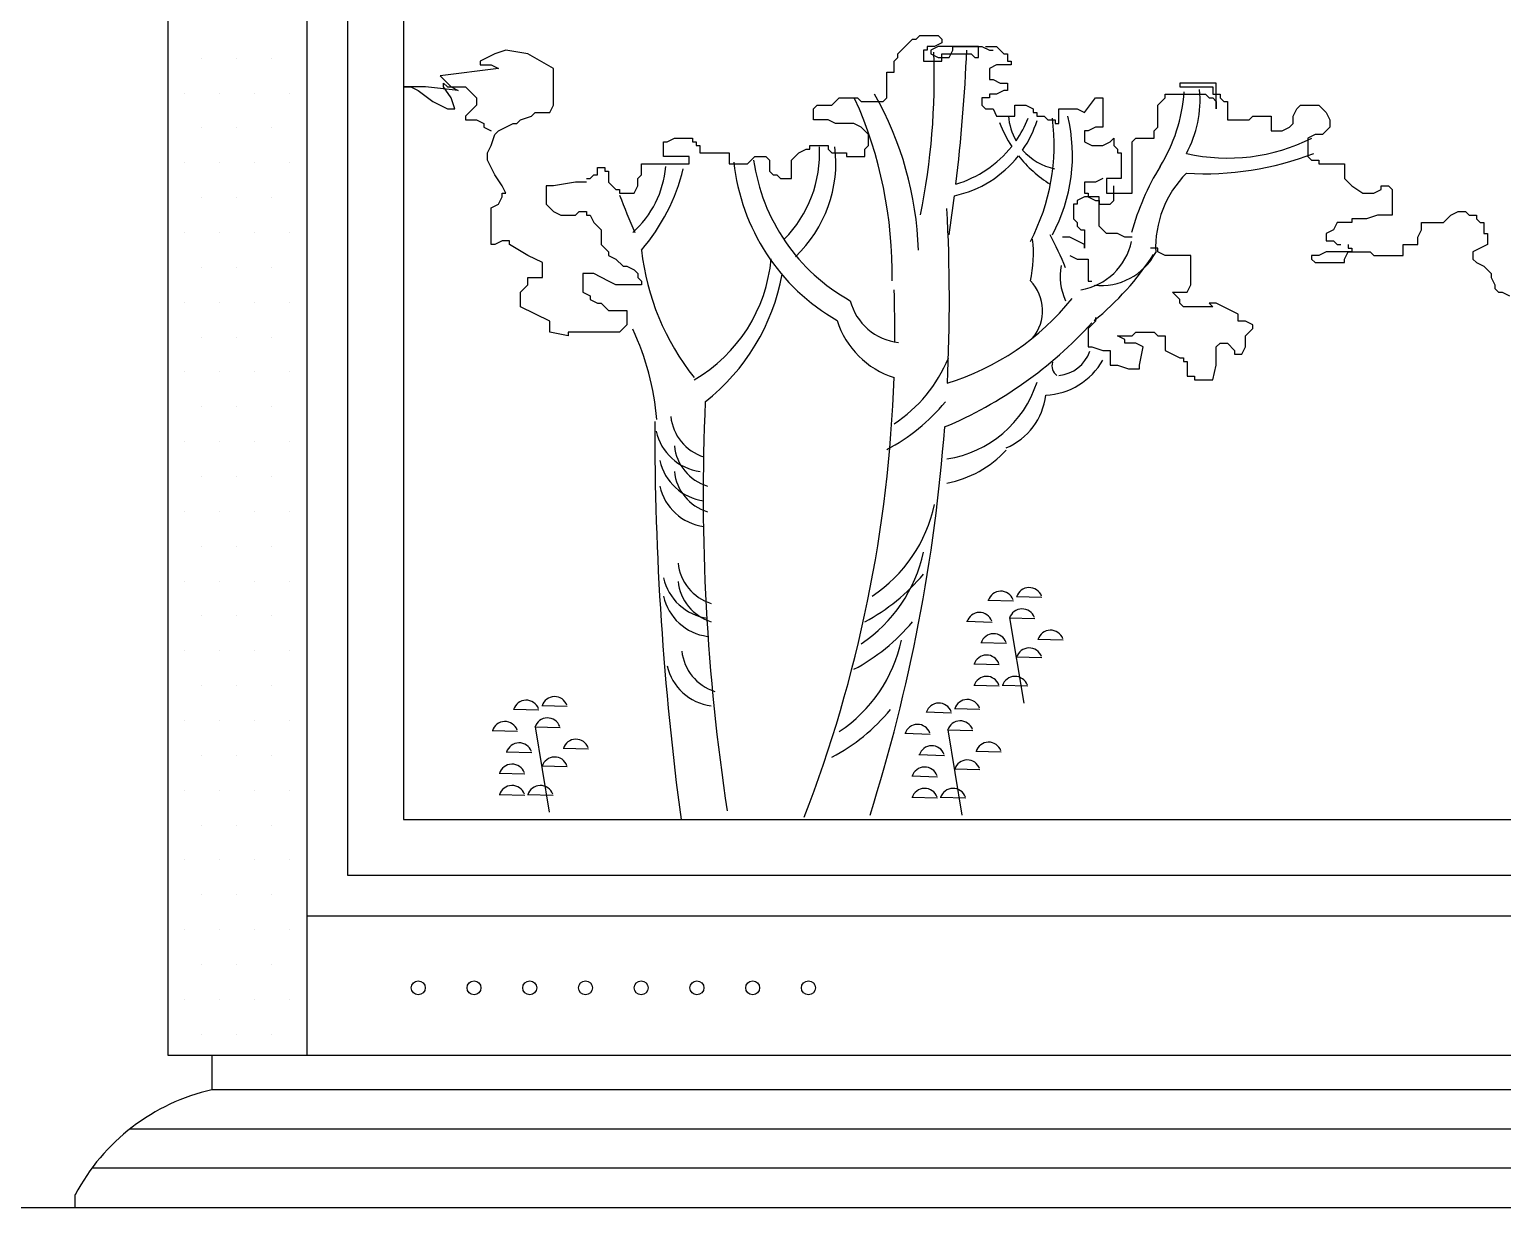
# Model space of a CAD drawing. Header units: inches. Extents: x 11.8 to 54.3, y 10.8 to 35.6.
# Drawn here: x 52.4672 to 52.89, y 26.4983 to 26.8363 of the extents above; entities that cross this region are included whole.
import ezdxf

# ---------------------------------------------------------------- set-up
doc = ezdxf.new("R2010")
doc.units = ezdxf.units.IN
doc.header["$MEASUREMENT"] = 0
doc.layers.add('02', color=2, linetype='Continuous')
doc.layers.add('1', color=1, linetype='Continuous')

msp = doc.modelspace()

# ---------------------------------------------------------------- linework, layer by layer
at = {"layer": '02'}
for p, q in [((52.50685, 27.13834), (52.50685, 26.54202)), ((52.54685, 26.54202), (52.54685, 27.13834)), ((52.5585, 27.12669), (52.5585, 26.59366)), ((52.5745, 27.11069), (52.5745, 26.60966)), ((52.71643, 26.82934), (52.71853, 26.83144)), ((52.71853, 26.83144), (52.72063, 26.83357)), ((52.72063, 26.83357), (52.72168, 26.83357)), ((52.72168, 26.83357), (52.72273, 26.83462)), ((52.72273, 26.83462), (52.72799, 26.83462)), ((52.72484, 26.83144), (52.72484, 26.83039)), ((52.72694, 26.83144), (52.72484, 26.83144)), ((52.72799, 26.83144), (52.72589, 26.83039)), ((52.72904, 26.83252), (52.72694, 26.83144)), ((52.72799, 26.83462), (52.72904, 26.83357)), ((52.73955, 26.83144), (52.72799, 26.83144)), ((52.72904, 26.83357), (52.72904, 26.83252)), ((52.73219, 26.83144), (52.7406, 26.83144)), ((52.73219, 26.83039), (52.73219, 26.83144)), ((52.73955, 26.82829), (52.73955, 26.83144)), ((52.7406, 26.83144), (52.74271, 26.83039)), ((52.74165, 26.83144), (52.74481, 26.83144)), ((52.74481, 26.83144), (52.74691, 26.82934)), ((52.51668, 26.82808), (52.51668, 26.82808)), ((52.52668, 26.82808), (52.52668, 26.82808)), ((52.53668, 26.82808), (52.53668, 26.82808)), ((52.54668, 26.82808), (52.54668, 26.82808)), ((52.60078, 26.82934), (52.59658, 26.82724)), ((52.59658, 26.82724), (52.59658, 26.82619)), ((52.60393, 26.83039), (52.60078, 26.82934)), ((52.61024, 26.82934), (52.60393, 26.83039)), ((52.6176, 26.82514), (52.61024, 26.82934)), ((52.71538, 26.82724), (52.71643, 26.82829)), ((52.71538, 26.82409), (52.71538, 26.82724)), ((52.71643, 26.82829), (52.71643, 26.82934)), ((52.72379, 26.83039), (52.72379, 26.82724)), ((52.72484, 26.83039), (52.72379, 26.83039)), ((52.72379, 26.82724), (52.72904, 26.82724)), ((52.72589, 26.83039), (52.72589, 26.82934)), ((52.72589, 26.82934), (52.72799, 26.82829)), ((52.72799, 26.82829), (52.73114, 26.82829)), ((52.72904, 26.82934), (52.73745, 26.82934)), ((52.72904, 26.82724), (52.72904, 26.82934)), ((52.73114, 26.82829), (52.73219, 26.83039)), ((52.73745, 26.82934), (52.7385, 26.82829)), ((52.7385, 26.82829), (52.73955, 26.82829)), ((52.74271, 26.83039), (52.74376, 26.83039)), ((52.74691, 26.82934), (52.74796, 26.82934)), ((52.74796, 26.82934), (52.74796, 26.82724)), ((52.74796, 26.82724), (52.74901, 26.82724)), ((52.74901, 26.82724), (52.74901, 26.82619)), ((52.60183, 26.82514), (52.58501, 26.82304)), ((52.58501, 26.82304), (52.58817, 26.81989)), ((52.59658, 26.82619), (52.59973, 26.82619)), ((52.59973, 26.82619), (52.60183, 26.82514)), ((52.6176, 26.81463), (52.6176, 26.82514)), ((52.71327, 26.82409), (52.71538, 26.82409)), ((52.71327, 26.81673), (52.71327, 26.82409)), ((52.74481, 26.82619), (52.74271, 26.82514)), ((52.74271, 26.82514), (52.74271, 26.82199)), ((52.74901, 26.82619), (52.74481, 26.82619)), ((52.5745, 26.81989), (52.5766, 26.81989)), ((52.58081, 26.81989), (52.5745, 26.81989)), ((52.5766, 26.81989), (52.57871, 26.81884)), ((52.57871, 26.81884), (52.58291, 26.81568)), ((52.59027, 26.81884), (52.58081, 26.81989)), ((52.58606, 26.82094), (52.58712, 26.81989)), ((52.58606, 26.81989), (52.58606, 26.82094)), ((52.58817, 26.81673), (52.58606, 26.81989)), ((52.58712, 26.81989), (52.59237, 26.81989)), ((52.58817, 26.81989), (52.59027, 26.81884)), ((52.59237, 26.81989), (52.59552, 26.81673)), ((52.74271, 26.82199), (52.74376, 26.82199)), ((52.74376, 26.82199), (52.74586, 26.82094)), ((52.74691, 26.81884), (52.74481, 26.81779)), ((52.74586, 26.82094), (52.74796, 26.82094)), ((52.74796, 26.81884), (52.74691, 26.81884)), ((52.74796, 26.82094), (52.74796, 26.81884)), ((52.79736, 26.82094), (52.79736, 26.81989)), ((52.80787, 26.82094), (52.79736, 26.82094)), ((52.79736, 26.81989), (52.80682, 26.81989)), ((52.80682, 26.81989), (52.80682, 26.81779)), ((52.80787, 26.81358), (52.80787, 26.82094)), ((52.51168, 26.81808), (52.51168, 26.81808)), ((52.52168, 26.81808), (52.52168, 26.81808)), ((52.53168, 26.81808), (52.53168, 26.81808)), ((52.54168, 26.81808), (52.54168, 26.81808)), ((52.58291, 26.81568), (52.58712, 26.81358)), ((52.58922, 26.81358), (52.58817, 26.81673)), ((52.59552, 26.81463), (52.59237, 26.81148)), ((52.59552, 26.81673), (52.59552, 26.81463)), ((52.61655, 26.81253), (52.6176, 26.81463)), ((52.69225, 26.81358), (52.6933, 26.81463)), ((52.6933, 26.81463), (52.69751, 26.81463)), ((52.69751, 26.81463), (52.69961, 26.81673)), ((52.69961, 26.81673), (52.70487, 26.81673)), ((52.70487, 26.81673), (52.70592, 26.81568)), ((52.70592, 26.81568), (52.71222, 26.81568)), ((52.71222, 26.81568), (52.71327, 26.81673)), ((52.7406, 26.81673), (52.7406, 26.81463)), ((52.74271, 26.81673), (52.7406, 26.81673)), ((52.7406, 26.81463), (52.74165, 26.81358)), ((52.74271, 26.81779), (52.74271, 26.81673)), ((52.74481, 26.81779), (52.74271, 26.81779)), ((52.75006, 26.81463), (52.75322, 26.81463)), ((52.75006, 26.81148), (52.75006, 26.81463)), ((52.75322, 26.81463), (52.75532, 26.81358)), ((52.77003, 26.81253), (52.77319, 26.81673)), ((52.77319, 26.81673), (52.77529, 26.81673)), ((52.77529, 26.81673), (52.77529, 26.80833)), ((52.79106, 26.81463), (52.79316, 26.81673)), ((52.79106, 26.80833), (52.79106, 26.81463)), ((52.79316, 26.81779), (52.80472, 26.81779)), ((52.79316, 26.81673), (52.79316, 26.81779)), ((52.80472, 26.81779), (52.80577, 26.81673)), ((52.80577, 26.81673), (52.80682, 26.81673)), ((52.80682, 26.81779), (52.80893, 26.81779)), ((52.80682, 26.81673), (52.80787, 26.81568)), ((52.80787, 26.81568), (52.80787, 26.81358)), ((52.80893, 26.81779), (52.80893, 26.81673)), ((52.80893, 26.81673), (52.80998, 26.81568)), ((52.80998, 26.81568), (52.81103, 26.81568)), ((52.81103, 26.81568), (52.81103, 26.81043)), ((52.831, 26.81358), (52.83205, 26.81463)), ((52.83205, 26.81463), (52.83731, 26.81463)), ((52.83731, 26.81463), (52.83941, 26.81253)), ((52.58712, 26.81358), (52.58922, 26.81358)), ((52.59237, 26.81148), (52.59237, 26.81043)), ((52.59237, 26.81043), (52.59552, 26.81043)), ((52.59552, 26.81043), (52.59763, 26.80938)), ((52.60709, 26.80938), (52.60814, 26.81043)), ((52.60814, 26.81043), (52.61129, 26.81148)), ((52.61129, 26.81148), (52.61234, 26.81253)), ((52.61234, 26.81253), (52.61655, 26.81253)), ((52.69225, 26.81043), (52.69225, 26.81358)), ((52.69646, 26.81043), (52.69225, 26.81043)), ((52.69856, 26.80938), (52.69646, 26.81043)), ((52.74165, 26.81358), (52.74376, 26.81358)), ((52.74376, 26.81358), (52.74481, 26.81148)), ((52.74481, 26.81148), (52.75006, 26.81148)), ((52.75532, 26.81358), (52.75532, 26.81253)), ((52.75532, 26.81253), (52.75637, 26.81253)), ((52.75637, 26.81253), (52.75637, 26.81148)), ((52.75637, 26.81148), (52.75847, 26.81148)), ((52.75847, 26.81148), (52.75952, 26.81043)), ((52.75952, 26.81043), (52.76163, 26.81043)), ((52.76163, 26.81043), (52.76163, 26.80938)), ((52.76268, 26.81358), (52.76793, 26.81358)), ((52.76268, 26.80938), (52.76268, 26.81358)), ((52.76793, 26.81358), (52.77003, 26.81253)), ((52.81103, 26.81043), (52.81733, 26.81043)), ((52.81733, 26.81043), (52.81839, 26.81148)), ((52.81839, 26.81148), (52.82364, 26.81148)), ((52.82364, 26.81148), (52.82364, 26.80728)), ((52.82995, 26.81148), (52.831, 26.81358)), ((52.82995, 26.80938), (52.82995, 26.81148)), ((52.83941, 26.81253), (52.84046, 26.81043)), ((52.84046, 26.81043), (52.84046, 26.80833)), ((52.51668, 26.80808), (52.51668, 26.80808)), ((52.52668, 26.80808), (52.52668, 26.80808)), ((52.53668, 26.80808), (52.53668, 26.80808)), ((52.54668, 26.80808), (52.54668, 26.80808)), ((52.59763, 26.80938), (52.59763, 26.80833)), ((52.59763, 26.80833), (52.59973, 26.80728)), ((52.59973, 26.80308), (52.60078, 26.80623)), ((52.60078, 26.80623), (52.60183, 26.80728)), ((52.60183, 26.80728), (52.60604, 26.80938)), ((52.60604, 26.80938), (52.60709, 26.80938)), ((52.70381, 26.80938), (52.69856, 26.80938)), ((52.70592, 26.80833), (52.70381, 26.80938)), ((52.70802, 26.80623), (52.70592, 26.80833)), ((52.70802, 26.80308), (52.70802, 26.80623)), ((52.76163, 26.80938), (52.76268, 26.80938)), ((52.77003, 26.80728), (52.77003, 26.80413)), ((52.77109, 26.80728), (52.77003, 26.80728)), ((52.77319, 26.80833), (52.77109, 26.80728)), ((52.77529, 26.80833), (52.77319, 26.80833)), ((52.79001, 26.80728), (52.79106, 26.80833)), ((52.79001, 26.80518), (52.79001, 26.80728)), ((52.82364, 26.80728), (52.82679, 26.80728)), ((52.82679, 26.80728), (52.8289, 26.80833)), ((52.8289, 26.80833), (52.82995, 26.80938)), ((52.83625, 26.80623), (52.83415, 26.80518)), ((52.83836, 26.80623), (52.83625, 26.80623)), ((52.84046, 26.80833), (52.83836, 26.80623)), ((52.59868, 26.80098), (52.59973, 26.80308)), ((52.64913, 26.80413), (52.65018, 26.80413)), ((52.64913, 26.79993), (52.64913, 26.80413)), ((52.65018, 26.80413), (52.65228, 26.80518)), ((52.65228, 26.80518), (52.65754, 26.80518)), ((52.65754, 26.80518), (52.65754, 26.80413)), ((52.65754, 26.80413), (52.65859, 26.80413)), ((52.65859, 26.80413), (52.65859, 26.80308)), ((52.65859, 26.80308), (52.65964, 26.80308)), ((52.65964, 26.80308), (52.65964, 26.80098)), ((52.68805, 26.80098), (52.69015, 26.80203)), ((52.69015, 26.80203), (52.6912, 26.80203)), ((52.6912, 26.80308), (52.69646, 26.80308)), ((52.6912, 26.80203), (52.6912, 26.80308)), ((52.69646, 26.80308), (52.69646, 26.80203)), ((52.69646, 26.80203), (52.69751, 26.80098)), ((52.70697, 26.80203), (52.70802, 26.80308)), ((52.70697, 26.79993), (52.70697, 26.80203)), ((52.77003, 26.80413), (52.77214, 26.80308)), ((52.77214, 26.80308), (52.77529, 26.80308)), ((52.77529, 26.80308), (52.77739, 26.80413)), ((52.77739, 26.80413), (52.77844, 26.80518)), ((52.77844, 26.80518), (52.77844, 26.80308)), ((52.77844, 26.80308), (52.77949, 26.80203)), ((52.77949, 26.80203), (52.77949, 26.80098)), ((52.7837, 26.80413), (52.78475, 26.80518)), ((52.7837, 26.7894), (52.7837, 26.80413)), ((52.78475, 26.80518), (52.79001, 26.80518)), ((52.83415, 26.80518), (52.83415, 26.79993)), ((52.51168, 26.79808), (52.51168, 26.79808)), ((52.52168, 26.79808), (52.52168, 26.79808)), ((52.53168, 26.79808), (52.53168, 26.79808)), ((52.54168, 26.79808), (52.54168, 26.79808)), ((52.59868, 26.79885), (52.59868, 26.80098)), ((52.60078, 26.79465), (52.59868, 26.79885)), ((52.64282, 26.7978), (52.65649, 26.7978)), ((52.64282, 26.79465), (52.64282, 26.7978)), ((52.65649, 26.79993), (52.64913, 26.79993)), ((52.65649, 26.7978), (52.65649, 26.79993)), ((52.65964, 26.80098), (52.66805, 26.80098)), ((52.66805, 26.80098), (52.66805, 26.7978)), ((52.66805, 26.7978), (52.67331, 26.7978)), ((52.67331, 26.7978), (52.67436, 26.79885)), ((52.67436, 26.79885), (52.67541, 26.79993)), ((52.67541, 26.79993), (52.67859, 26.79993)), ((52.67859, 26.79993), (52.67964, 26.79885)), ((52.67964, 26.79885), (52.67964, 26.7957)), ((52.68595, 26.79885), (52.687, 26.79993)), ((52.68595, 26.7936), (52.68595, 26.79885)), ((52.687, 26.79993), (52.68805, 26.80098)), ((52.69751, 26.80098), (52.70171, 26.80098)), ((52.70171, 26.80098), (52.70171, 26.79993)), ((52.70171, 26.79993), (52.70697, 26.79993)), ((52.77949, 26.80098), (52.78055, 26.80098)), ((52.78055, 26.80098), (52.78055, 26.7936)), ((52.83415, 26.79993), (52.8352, 26.79885)), ((52.8352, 26.79885), (52.83731, 26.79885)), ((52.83731, 26.79885), (52.83731, 26.7978)), ((52.83731, 26.7978), (52.84466, 26.7978)), ((52.84466, 26.7978), (52.84466, 26.7936)), ((52.60288, 26.7915), (52.60078, 26.79465)), ((52.62706, 26.7936), (52.62811, 26.7936)), ((52.62811, 26.7936), (52.62916, 26.79465)), ((52.62916, 26.79465), (52.63021, 26.79465)), ((52.63021, 26.79675), (52.63231, 26.79675)), ((52.63021, 26.79465), (52.63021, 26.79675)), ((52.63231, 26.79675), (52.63231, 26.7957)), ((52.63231, 26.7957), (52.63336, 26.7957)), ((52.63336, 26.7957), (52.63336, 26.79255)), ((52.64177, 26.7936), (52.64282, 26.79465)), ((52.64177, 26.7915), (52.64177, 26.7936)), ((52.67964, 26.7957), (52.68069, 26.79465)), ((52.68069, 26.79465), (52.68174, 26.79465)), ((52.68174, 26.79465), (52.68279, 26.7936)), ((52.68279, 26.7936), (52.68595, 26.7936)), ((52.77529, 26.7936), (52.77319, 26.79255)), ((52.77634, 26.7936), (52.77634, 26.7894)), ((52.78055, 26.7936), (52.77634, 26.7936)), ((52.84466, 26.7936), (52.84677, 26.7915)), ((52.60393, 26.7894), (52.60288, 26.7915)), ((52.60288, 26.7894), (52.60393, 26.7894)), ((52.60288, 26.78835), (52.60288, 26.7894)), ((52.6155, 26.7915), (52.6155, 26.78625)), ((52.6176, 26.7915), (52.6155, 26.7915)), ((52.6239, 26.79255), (52.6176, 26.7915)), ((52.62706, 26.79255), (52.6239, 26.79255)), ((52.63336, 26.79255), (52.63547, 26.79045)), ((52.63547, 26.79045), (52.63652, 26.79045)), ((52.63652, 26.79045), (52.63652, 26.7894)), ((52.63652, 26.7894), (52.64072, 26.7894)), ((52.64072, 26.7894), (52.64177, 26.7915)), ((52.77003, 26.79255), (52.77003, 26.7894)), ((52.77319, 26.79255), (52.77003, 26.79255)), ((52.77003, 26.7894), (52.77109, 26.7894)), ((52.77109, 26.7894), (52.77109, 26.78835)), ((52.77634, 26.7894), (52.7837, 26.7894)), ((52.77844, 26.7873), (52.77844, 26.7915)), ((52.84677, 26.7915), (52.84992, 26.7894)), ((52.84992, 26.7894), (52.85307, 26.7894)), ((52.85307, 26.7894), (52.85517, 26.79045)), ((52.85517, 26.7915), (52.85728, 26.7915)), ((52.85517, 26.79045), (52.85517, 26.7915)), ((52.85728, 26.7915), (52.85833, 26.79045)), ((52.85833, 26.79045), (52.85833, 26.7831)), ((52.51668, 26.78808), (52.51668, 26.78808)), ((52.52668, 26.78808), (52.52668, 26.78808)), ((52.53668, 26.78808), (52.53668, 26.78808)), ((52.54668, 26.78808), (52.54668, 26.78808)), ((52.59973, 26.7852), (52.60183, 26.78625)), ((52.59973, 26.77469), (52.59973, 26.7852)), ((52.60183, 26.78625), (52.60288, 26.78835)), ((52.6155, 26.78625), (52.6176, 26.78415)), ((52.76688, 26.78625), (52.76688, 26.78205)), ((52.76793, 26.78625), (52.76688, 26.78625)), ((52.77003, 26.78835), (52.76793, 26.7873)), ((52.76793, 26.7873), (52.76793, 26.78625)), ((52.77424, 26.78835), (52.77003, 26.78835)), ((52.77109, 26.78835), (52.77319, 26.7873)), ((52.77319, 26.7873), (52.77424, 26.7873)), ((52.77424, 26.77994), (52.77424, 26.78835)), ((52.77424, 26.7873), (52.77424, 26.78625)), ((52.77424, 26.78625), (52.77739, 26.78625)), ((52.77739, 26.78625), (52.77844, 26.7873)), ((52.6176, 26.78415), (52.6197, 26.7831)), ((52.6197, 26.7831), (52.6239, 26.7831)), ((52.6239, 26.7831), (52.62496, 26.78415)), ((52.62496, 26.78415), (52.62706, 26.78415)), ((52.62706, 26.78415), (52.62706, 26.7831)), ((52.62706, 26.7831), (52.62811, 26.7831)), ((52.62811, 26.7831), (52.62916, 26.78099)), ((52.62916, 26.78099), (52.63126, 26.77889)), ((52.76688, 26.78205), (52.76793, 26.78099)), ((52.76793, 26.78099), (52.76793, 26.77994)), ((52.84256, 26.78099), (52.84151, 26.77889)), ((52.84677, 26.78099), (52.84256, 26.78099)), ((52.84677, 26.78205), (52.84677, 26.78099)), ((52.85097, 26.78205), (52.84677, 26.78205)), ((52.85412, 26.7831), (52.85097, 26.78205)), ((52.85833, 26.7831), (52.85412, 26.7831)), ((52.86674, 26.78099), (52.87304, 26.78099)), ((52.86674, 26.77889), (52.86674, 26.78099)), ((52.87304, 26.78099), (52.87515, 26.7831)), ((52.87515, 26.7831), (52.87727, 26.78415)), ((52.87727, 26.78415), (52.87938, 26.78415)), ((52.87938, 26.78415), (52.88043, 26.7831)), ((52.88043, 26.7831), (52.88253, 26.7831)), ((52.88253, 26.7831), (52.88253, 26.78205)), ((52.88253, 26.78205), (52.88358, 26.78099)), ((52.88358, 26.78099), (52.88463, 26.78099)), ((52.88463, 26.78099), (52.88463, 26.77784)), ((52.51168, 26.77808), (52.51168, 26.77808)), ((52.52168, 26.77808), (52.52168, 26.77808)), ((52.53168, 26.77808), (52.53168, 26.77808)), ((52.54168, 26.77808), (52.54168, 26.77808)), ((52.63126, 26.77889), (52.63126, 26.77469)), ((52.76583, 26.77679), (52.76373, 26.77679)), ((52.77003, 26.77469), (52.76583, 26.77679)), ((52.76793, 26.77994), (52.76898, 26.77889)), ((52.76898, 26.77889), (52.77003, 26.77889)), ((52.77003, 26.77889), (52.77003, 26.77364)), ((52.77634, 26.77784), (52.77424, 26.77994)), ((52.77949, 26.77784), (52.77634, 26.77784)), ((52.7816, 26.77679), (52.77949, 26.77784)), ((52.7837, 26.77679), (52.7816, 26.77679)), ((52.84151, 26.77889), (52.83941, 26.77784)), ((52.83941, 26.77784), (52.83941, 26.77574)), ((52.86569, 26.77679), (52.86674, 26.77889)), ((52.86569, 26.77469), (52.86569, 26.77679)), ((52.88463, 26.77784), (52.88568, 26.77784)), ((52.88568, 26.77784), (52.88568, 26.77469)), ((52.60078, 26.77469), (52.59973, 26.77469)), ((52.60288, 26.77574), (52.60078, 26.77469)), ((52.60498, 26.77574), (52.60288, 26.77574)), ((52.60498, 26.77469), (52.60498, 26.77574)), ((52.61024, 26.77154), (52.60498, 26.77469)), ((52.63126, 26.77469), (52.63336, 26.77259)), ((52.63336, 26.77259), (52.63336, 26.77154)), ((52.77003, 26.77364), (52.77003, 26.77469)), ((52.79106, 26.77364), (52.78895, 26.77364)), ((52.79106, 26.77259), (52.79106, 26.77364)), ((52.79316, 26.77154), (52.79106, 26.77259)), ((52.83941, 26.77259), (52.83731, 26.77154)), ((52.83941, 26.77574), (52.84151, 26.77574)), ((52.84677, 26.77259), (52.83941, 26.77259)), ((52.84151, 26.77574), (52.84256, 26.77469)), ((52.84256, 26.77469), (52.84361, 26.77469)), ((52.84466, 26.77049), (52.84571, 26.77259)), ((52.84571, 26.77469), (52.84571, 26.77364)), ((52.84571, 26.77364), (52.84677, 26.77364)), ((52.84571, 26.77259), (52.85202, 26.77259)), ((52.84677, 26.77364), (52.84677, 26.77259)), ((52.85202, 26.77259), (52.85307, 26.77154)), ((52.86148, 26.77469), (52.86569, 26.77469)), ((52.86148, 26.77154), (52.86148, 26.77469)), ((52.88568, 26.77469), (52.88148, 26.77259)), ((52.88148, 26.77259), (52.88148, 26.77049)), ((52.51668, 26.76808), (52.51668, 26.76808)), ((52.52668, 26.76808), (52.52668, 26.76808)), ((52.53668, 26.76808), (52.53668, 26.76808)), ((52.54668, 26.76808), (52.54668, 26.76808)), ((52.61444, 26.76944), (52.61024, 26.77154)), ((52.61444, 26.76521), (52.61444, 26.76944)), ((52.63336, 26.77154), (52.63547, 26.77049)), ((52.63547, 26.77049), (52.63757, 26.76839)), ((52.63757, 26.76839), (52.63862, 26.76839)), ((52.63862, 26.76839), (52.64072, 26.76734)), ((52.76583, 26.77154), (52.76793, 26.77049)), ((52.76793, 26.77049), (52.77109, 26.77049)), ((52.77109, 26.77049), (52.77109, 26.76416)), ((52.80052, 26.77154), (52.79316, 26.77154)), ((52.80052, 26.76311), (52.80052, 26.77154)), ((52.8352, 26.77154), (52.8352, 26.77049)), ((52.83731, 26.77154), (52.8352, 26.77154)), ((52.8352, 26.77049), (52.83625, 26.76944)), ((52.83625, 26.76944), (52.84466, 26.76944)), ((52.84466, 26.76944), (52.84466, 26.77049)), ((52.85307, 26.77154), (52.86148, 26.77154)), ((52.88148, 26.77049), (52.88253, 26.76944)), ((52.88253, 26.76944), (52.88463, 26.76839)), ((52.88463, 26.76839), (52.88673, 26.76629)), ((52.61024, 26.76521), (52.61444, 26.76521)), ((52.61024, 26.76311), (52.61024, 26.76521)), ((52.62601, 26.76629), (52.62601, 26.76101)), ((52.62916, 26.76629), (52.62601, 26.76629)), ((52.63336, 26.76416), (52.62916, 26.76629)), ((52.63547, 26.76311), (52.63336, 26.76416)), ((52.64072, 26.76734), (52.64177, 26.76629)), ((52.64177, 26.76629), (52.64177, 26.76521)), ((52.64177, 26.76521), (52.64282, 26.76416)), ((52.64282, 26.76416), (52.64282, 26.76311)), ((52.77109, 26.76416), (52.77214, 26.76416)), ((52.88673, 26.76629), (52.88673, 26.76521)), ((52.88673, 26.76521), (52.88778, 26.76311)), ((52.60814, 26.76101), (52.61024, 26.76311)), ((52.60814, 26.75681), (52.60814, 26.76101)), ((52.62601, 26.76101), (52.62811, 26.75996)), ((52.62811, 26.75996), (52.62811, 26.75891)), ((52.64282, 26.76311), (52.63547, 26.76311)), ((52.79526, 26.76101), (52.79947, 26.76101)), ((52.79736, 26.75891), (52.79526, 26.76101)), ((52.79947, 26.76101), (52.80052, 26.76311)), ((52.88778, 26.76311), (52.88778, 26.76206)), ((52.88778, 26.76206), (52.88884, 26.76101)), ((52.88884, 26.76101), (52.88989, 26.76101)), ((52.88989, 26.76101), (52.89199, 26.75996)), ((52.51168, 26.75808), (52.51168, 26.75808)), ((52.52168, 26.75808), (52.52168, 26.75808)), ((52.53168, 26.75808), (52.53168, 26.75808)), ((52.54168, 26.75808), (52.54168, 26.75808)), ((52.61655, 26.75261), (52.60814, 26.75681)), ((52.62811, 26.75891), (52.63021, 26.75786)), ((52.63021, 26.75786), (52.63126, 26.75786)), ((52.63126, 26.75786), (52.63336, 26.75576)), ((52.63336, 26.75576), (52.63862, 26.75576)), ((52.63862, 26.75576), (52.63862, 26.75156)), ((52.79736, 26.75786), (52.79736, 26.75891)), ((52.79841, 26.75681), (52.79736, 26.75786)), ((52.80682, 26.75681), (52.79841, 26.75681)), ((52.80577, 26.75786), (52.80682, 26.75681)), ((52.80787, 26.75786), (52.80577, 26.75786)), ((52.81418, 26.75471), (52.80787, 26.75786)), ((52.61655, 26.74946), (52.61655, 26.75261)), ((52.63862, 26.75156), (52.63652, 26.74946)), ((52.77319, 26.75261), (52.77109, 26.75051)), ((52.77319, 26.75366), (52.77319, 26.75261)), ((52.81418, 26.75261), (52.81418, 26.75471)), ((52.81628, 26.75261), (52.81418, 26.75261)), ((52.81839, 26.75156), (52.81628, 26.75261)), ((52.81839, 26.75051), (52.81839, 26.75156)), ((52.51668, 26.74808), (52.51668, 26.74808)), ((52.52668, 26.74808), (52.52668, 26.74808)), ((52.53668, 26.74808), (52.53668, 26.74808)), ((52.54668, 26.74808), (52.54668, 26.74808)), ((52.6218, 26.74841), (52.61655, 26.74946)), ((52.6218, 26.74946), (52.6218, 26.74841)), ((52.63652, 26.74946), (52.6218, 26.74946)), ((52.77109, 26.75051), (52.77109, 26.74525)), ((52.77949, 26.74841), (52.7837, 26.74841)), ((52.7816, 26.74736), (52.77949, 26.74841)), ((52.7816, 26.74631), (52.7816, 26.74736)), ((52.7837, 26.74841), (52.78475, 26.74946)), ((52.78475, 26.74946), (52.79001, 26.74946)), ((52.79001, 26.74946), (52.79106, 26.74841)), ((52.79106, 26.74841), (52.79316, 26.74841)), ((52.79316, 26.74841), (52.79316, 26.7442)), ((52.81628, 26.74841), (52.81839, 26.75051)), ((52.81628, 26.74525), (52.81628, 26.74841)), ((52.77109, 26.74525), (52.77214, 26.74525)), ((52.77214, 26.74525), (52.77529, 26.7442)), ((52.77529, 26.7442), (52.77739, 26.7442)), ((52.77739, 26.7442), (52.77739, 26.74)), ((52.78475, 26.74631), (52.7816, 26.74631)), ((52.78685, 26.74525), (52.78475, 26.74631)), ((52.7858, 26.74), (52.78685, 26.74525)), ((52.79316, 26.7442), (52.79736, 26.7421)), ((52.80787, 26.74525), (52.80893, 26.74631)), ((52.80787, 26.74), (52.80787, 26.74525)), ((52.80893, 26.74631), (52.81103, 26.74631)), ((52.81103, 26.74631), (52.81313, 26.7442)), ((52.81313, 26.7442), (52.81313, 26.74315)), ((52.81313, 26.74315), (52.81523, 26.74315)), ((52.81523, 26.74315), (52.81628, 26.74525)), ((52.77739, 26.74), (52.77949, 26.74)), ((52.77949, 26.74), (52.78265, 26.73895)), ((52.78265, 26.73895), (52.7858, 26.73895)), ((52.7858, 26.73895), (52.7858, 26.74)), ((52.79736, 26.7421), (52.79841, 26.7421)), ((52.79841, 26.7421), (52.79841, 26.74105)), ((52.79841, 26.74105), (52.79947, 26.74105)), ((52.79947, 26.74105), (52.79947, 26.73685)), ((52.80682, 26.7358), (52.80787, 26.74)), ((52.51168, 26.73808), (52.51168, 26.73808)), ((52.52168, 26.73808), (52.52168, 26.73808)), ((52.53168, 26.73808), (52.53168, 26.73808)), ((52.54168, 26.73808), (52.54168, 26.73808)), ((52.79947, 26.73685), (52.80157, 26.73685)), ((52.80157, 26.73685), (52.80157, 26.7358)), ((52.80157, 26.7358), (52.80682, 26.7358)), ((52.51668, 26.72808), (52.51668, 26.72808)), ((52.52668, 26.72808), (52.52668, 26.72808)), ((52.53668, 26.72808), (52.53668, 26.72808)), ((52.54668, 26.72808), (52.54668, 26.72808)), ((52.51168, 26.71808), (52.51168, 26.71808)), ((52.52168, 26.71808), (52.52168, 26.71808)), ((52.53168, 26.71808), (52.53168, 26.71808)), ((52.54168, 26.71808), (52.54168, 26.71808)), ((52.51668, 26.70808), (52.51668, 26.70808)), ((52.52668, 26.70808), (52.52668, 26.70808)), ((52.53668, 26.70808), (52.53668, 26.70808)), ((52.54668, 26.70808), (52.54668, 26.70808)), ((52.51168, 26.69808), (52.51168, 26.69808)), ((52.52168, 26.69808), (52.52168, 26.69808)), ((52.53168, 26.69808), (52.53168, 26.69808)), ((52.54168, 26.69808), (52.54168, 26.69808)), ((52.51668, 26.68808), (52.51668, 26.68808)), ((52.52668, 26.68808), (52.52668, 26.68808)), ((52.53668, 26.68808), (52.53668, 26.68808)), ((52.54668, 26.68808), (52.54668, 26.68808)), ((52.51168, 26.67808), (52.51168, 26.67808)), ((52.52168, 26.67808), (52.52168, 26.67808)), ((52.53168, 26.67808), (52.53168, 26.67808)), ((52.54168, 26.67808), (52.54168, 26.67808)), ((52.74231, 26.67265), (52.74964, 26.67245)), ((52.75047, 26.67367), (52.7578, 26.67347)), ((52.51668, 26.66808), (52.51668, 26.66808)), ((52.52668, 26.66808), (52.52668, 26.66808)), ((52.53668, 26.66808), (52.53668, 26.66808)), ((52.54668, 26.66808), (52.54668, 26.66808)), ((52.73619, 26.66653), (52.74352, 26.66633)), ((52.74843, 26.66755), (52.75576, 26.66735)), ((52.74854, 26.66755), (52.75262, 26.64308)), ((52.51168, 26.65808), (52.51168, 26.65808)), ((52.52168, 26.65808), (52.52168, 26.65808)), ((52.53168, 26.65808), (52.53168, 26.65808)), ((52.54168, 26.65808), (52.54168, 26.65808)), ((52.74027, 26.66041), (52.7476, 26.66022)), ((52.75659, 26.66143), (52.76391, 26.66123)), ((52.73823, 26.6543), (52.74556, 26.6541)), ((52.75047, 26.65634), (52.7578, 26.65614)), ((52.51668, 26.64808), (52.51668, 26.64808)), ((52.52668, 26.64808), (52.52668, 26.64808)), ((52.53668, 26.64808), (52.53668, 26.64808)), ((52.54668, 26.64808), (52.54668, 26.64808)), ((52.73823, 26.64818), (52.74556, 26.64798)), ((52.74639, 26.64818), (52.75372, 26.64798)), ((52.60607, 26.64136), (52.6134, 26.64116)), ((52.61423, 26.64238), (52.62155, 26.64218)), ((52.7327, 26.64154), (52.74002, 26.64134)), ((52.51168, 26.63808), (52.51168, 26.63808)), ((52.52168, 26.63808), (52.52168, 26.63808)), ((52.53168, 26.63808), (52.53168, 26.63808)), ((52.54168, 26.63808), (52.54168, 26.63808)), ((52.72454, 26.64052), (52.73187, 26.64032)), ((52.59995, 26.63525), (52.60728, 26.63505)), ((52.61219, 26.63627), (52.61951, 26.63607)), ((52.6123, 26.63626), (52.61638, 26.61179)), ((52.71842, 26.6344), (52.72575, 26.6342)), ((52.73066, 26.63542), (52.73799, 26.63522)), ((52.73077, 26.63542), (52.73485, 26.61094)), ((52.60403, 26.62913), (52.61136, 26.62893)), ((52.62034, 26.63015), (52.62767, 26.62995)), ((52.73881, 26.6293), (52.74614, 26.6291)), ((52.51668, 26.62808), (52.51668, 26.62808)), ((52.52668, 26.62808), (52.52668, 26.62808)), ((52.53668, 26.62808), (52.53668, 26.62808)), ((52.54668, 26.62808), (52.54668, 26.62808)), ((52.61423, 26.62505), (52.62155, 26.62485)), ((52.7225, 26.62828), (52.72983, 26.62808)), ((52.60199, 26.62301), (52.60932, 26.62281)), ((52.72046, 26.62216), (52.72779, 26.62196)), ((52.7327, 26.6242), (52.74002, 26.624)), ((52.51168, 26.61808), (52.51168, 26.61808)), ((52.52168, 26.61808), (52.52168, 26.61808)), ((52.53168, 26.61808), (52.53168, 26.61808)), ((52.54168, 26.61808), (52.54168, 26.61808)), ((52.60199, 26.61689), (52.60932, 26.61669)), ((52.61015, 26.61689), (52.61748, 26.61669)), ((52.72046, 26.61604), (52.72779, 26.61585)), ((52.72862, 26.61604), (52.73595, 26.61585)), ((52.51668, 26.60808), (52.51668, 26.60808)), ((52.52668, 26.60808), (52.52668, 26.60808)), ((52.53668, 26.60808), (52.53668, 26.60808)), ((52.54668, 26.60808), (52.54668, 26.60808)), ((52.5745, 26.60966), (53.19635, 26.60966)), ((52.51168, 26.59808), (52.51168, 26.59808)), ((52.52168, 26.59808), (52.52168, 26.59808)), ((52.53168, 26.59808), (52.53168, 26.59808)), ((52.54168, 26.59808), (52.54168, 26.59808)), ((52.5585, 26.59366), (53.21235, 26.59366)), ((52.51668, 26.58808), (52.51668, 26.58808)), ((52.52668, 26.58808), (52.52668, 26.58808)), ((52.53668, 26.58808), (52.53668, 26.58808)), ((52.54668, 26.58808), (52.54668, 26.58808)), ((52.54685, 26.58202), (53.224, 26.58202)), ((52.51168, 26.57808), (52.51168, 26.57808)), ((52.52168, 26.57808), (52.52168, 26.57808)), ((52.53168, 26.57808), (52.53168, 26.57808)), ((52.54168, 26.57808), (52.54168, 26.57808)), ((52.51668, 26.56808), (52.51668, 26.56808)), ((52.52668, 26.56808), (52.52668, 26.56808)), ((52.53668, 26.56808), (52.53668, 26.56808)), ((52.54668, 26.56808), (52.54668, 26.56808)), ((52.51168, 26.55808), (52.51168, 26.55808)), ((52.52168, 26.55808), (52.52168, 26.55808)), ((52.53168, 26.55808), (52.53168, 26.55808)), ((52.54168, 26.55808), (52.54168, 26.55808)), ((52.51668, 26.54808), (52.51668, 26.54808)), ((52.52668, 26.54808), (52.52668, 26.54808)), ((52.53668, 26.54808), (52.53668, 26.54808)), ((52.54668, 26.54808), (52.54668, 26.54808)), ((52.50685, 26.54202), (53.264, 26.54202)), ((52.51955, 26.54202), (52.51955, 26.53216)), ((52.51955, 26.53216), (53.2513, 26.53216)), ((52.49609, 26.52096), (53.27476, 26.52096)), ((52.48517, 26.50976), (53.28568, 26.50976)), ((52.48028, 26.49834), (52.48028, 26.50203)), ((52.48028, 26.49834), (53.29057, 26.49834))]:
    msp.add_line(p, q, dxfattribs=at)
for centre in [(52.57877, 26.56139), (52.59477, 26.56139), (52.61077, 26.56139), (52.62677, 26.56139), (52.64277, 26.56139), (52.65877, 26.56139), (52.67477, 26.56139), (52.69077, 26.56139)]:
    msp.add_circle(centre, 0.002, dxfattribs=at)
msp.add_arc((52.53281, 26.47422), 0.05943, 102.8891, 152.1082, dxfattribs=at)
for centre, major_axis, start_param, end_param in [((52.52776, 26.82244), (0, 0.19912), 4.513621, 4.749344), ((52.23426, 26.8515), (-0.00004, 0.5024), 4.593544, 4.670349), ((52.77069, 26.81624), (0, 0.0325), 4.216964, 4.799878), ((52.59315, 26.76657), (0, 0.12164), 4.692947, 5.135898), ((52.62632, 26.77016), (0, 0.09605), -1.540876, -1.051623), ((52.7514, 26.82189), (0, 0.04738), 4.159309, 4.639653), ((52.76491, 26.81277), (0, 0.01676), 1.646174, 2.091879), ((52.72387, 26.82297), (0.00003, 0.03234), 4.10263, 4.330057), ((52.70193, 26.80317), (0, 0.05939), 4.228766, 4.842561), ((52.71871, 26.80022), (0, 0.04786), 4.21648, 4.950446), ((52.77924, 26.82241), (0.00002, 0.03593), 1.935416, 2.149048), ((52.72603, 26.81975), (-0.00001, 0.03182), 4.111024, 4.408692), ((52.65878, 26.80091), (0, 0.03521), 3.93414, 4.762679), ((52.66153, 26.79813), (0, 0.03712), 3.898369, 4.835396), ((52.72387, 26.82297), (0, 0.03234), 3.431204, 4.038334), ((52.81113, 26.85293), (0, 0.05348), 2.918308, 3.60933), ((52.72883, 26.80471), (0, 0.05983), 1.678751, 2.61948), ((52.72961, 26.80669), (0, 0.05514), 1.7128, 2.633429), ((52.72603, 26.81975), (0, 0.03182), 3.353075, 4.047463), ((52.77924, 26.82241), (0.00001, 0.03593), 2.240366, 2.582543), ((52.76491, 26.81277), (0, 0.01676), 2.287441, 2.933086), ((52.80461, 26.8815), (0, 0.08655), 3.079985, 3.511055), ((52.62137, 26.79939), (0, 0.02853), 3.868901, 4.628597), ((52.60011, 26.80973), (0, 0.05633), 4.003069, 4.473089), ((52.85385, 26.75884), (0.00001, 0.07291), 1.020064, 1.303856), ((52.82076, 26.77369), (0, 0.03033), 0.78668, 1.613239), ((52.85858, 26.87395), (-0.00032, 0.2378), 1.935654, 1.984424), ((52.24011, 26.75876), (-0.00001, 0.49113), 4.663606, 4.765857), ((52.23426, 26.8515), (-0.00056, 0.50239), 4.563325, 4.585817), ((52.65832, 26.72415), (0.00017, 0.11496), -1.178076, -1.087224), ((52.71347, 26.78083), (0, 0.07104), 1.680735, 2.245536), ((52.71886, 26.77209), (0, 0.0365), 4.494743, 4.825042), ((52.76616, 26.77918), (0, 0.01773), 3.303066, 4.506466), ((52.77469, 26.78062), (0, 0.01778), 3.035082, 4.231923), ((52.63535, 26.7746), (0, 0.04491), 3.670124, 4.621273), ((52.7791, 26.76546), (0, 0.01608), 1.373465, 2.016969), ((52.72202, 26.81567), (0.00002, 0.08078), 3.821528, 4.138007), ((52.62377, 26.77702), (0, 0.06045), 3.80825, 4.53073), ((52.7458, 26.75565), (0, 0.01219), 4.012613, 5.488984), ((52.3297, 26.74967), (-0.00001, 0.38588), 4.704669, 4.743507), ((52.71836, 26.76254), (0, 0.01609), 1.823161, 3.035349), ((52.70845, 26.80606), (0, 0.07462), 3.443654, 4.032646), ((52.72307, 26.76052), (0, 0.02527), 1.879382, 2.832991), ((52.6832, 26.83309), (0, 0.12023), 3.540331, 3.974571), ((52.57268, 26.71831), (0, 0.07484), -1.488536, -1.128834), ((52.76169, 26.74746), (0, 0.01043), 3.238872, 4.375922), ((52.6922, 26.75817), (0, 0.04197), 3.726931, 4.318485), ((52.75785, 26.7515), (0, 0.02013), 3.194682, 4.192061), ((52.76428, 26.73992), (-0.00254, 0.00254), 0.519157, 1.695136), ((52.3297, 26.74967), (0, 0.38588), 4.342856, 4.678156), ((52.72567, 26.74499), (0, 0.03225), 3.292791, 4.403478), ((52.73999, 26.73377), (0, 0.01907), 3.549826, 4.588119), ((53.26264, 26.70302), (0, 0.60208), 1.526782, 1.722235), ((52.68752, 26.76471), (0.00001, 0.05525), 3.626623, 4.021415), ((53.49607, 26.72281), (-0.00001, 0.84943), 1.56959, 1.704392), ((52.66485, 26.72676), (0, 0.01368), 1.67864, 2.83444), ((52.24011, 26.75876), (0, 0.49113), 4.40663, 4.638061), ((52.66168, 26.72438), (0, 0.01499), 1.792271, 3.006877), ((52.6659, 26.71835), (0, 0.01368), 1.678638, 2.834438), ((52.72433, 26.73739), (0, 0.03183), 3.337657, 3.95965), ((52.66273, 26.71597), (0, 0.01499), 1.79222, 3.006826), ((52.6659, 26.71099), (0, 0.01368), 1.678488, 2.834288), ((52.66273, 26.70861), (0, 0.01499), 1.792241, 3.006848), ((52.68589, 26.70876), (0, 0.04197), 3.726871, 4.503506), ((52.68273, 26.6951), (0.00001, 0.04197), 3.727025, 4.50366), ((52.66695, 26.68471), (0, 0.01368), 1.678507, 2.834307), ((52.68122, 26.7153), (0.00001, 0.05525), 3.626615, 4.021407), ((52.66378, 26.68233), (0, 0.01499), 1.792368, 3.006974), ((52.66695, 26.67946), (0, 0.01368), 1.678507, 2.834307), ((52.746, 26.67143), (0, 0.00377), -1.224574, 1.272975), ((52.75415, 26.67245), (0, 0.00377), -1.224174, 1.273376), ((52.66378, 26.67707), (0, 0.01499), 1.792368, 3.006974), ((52.73988, 26.66531), (0, 0.00377), -1.224997, 1.272552), ((52.75211, 26.66633), (0, 0.00377), -1.224588, 1.272961), ((52.67806, 26.70164), (0.00001, 0.05525), 3.626623, 4.021415), ((52.74396, 26.6592), (0, 0.00377), -1.224997, 1.272552), ((52.76027, 26.66022), (0, 0.00377), -1.224997, 1.272552), ((52.67643, 26.66987), (0, 0.04197), 3.726958, 4.503593), ((52.75415, 26.65512), (0, 0.00377), -1.224589, 1.27296), ((52.66801, 26.65948), (0, 0.01368), 1.678488, 2.834288), ((52.74192, 26.65308), (0, 0.00377), -1.224997, 1.272552), ((52.66483, 26.6571), (0, 0.01499), 1.792271, 3.006877), ((52.74192, 26.64696), (0, 0.00377), -1.224997, 1.272552), ((52.75007, 26.64696), (0, 0.00377), -1.224588, 1.272961), ((52.60975, 26.64015), (0, 0.00377), -1.224588, 1.272961), ((52.61791, 26.64116), (0, 0.00377), -1.224159, 1.27339), ((52.67176, 26.67641), (0.00001, 0.05525), 3.626623, 4.021415), ((52.72822, 26.6393), (0, 0.00377), -1.224997, 1.272552), ((52.73638, 26.64032), (0, 0.00377), -1.224575, 1.272974), ((52.60364, 26.63403), (0, 0.00377), -1.224174, 1.273376), ((52.61587, 26.63505), (0, 0.00377), -1.224588, 1.272961), ((52.72211, 26.63318), (0, 0.00377), -1.224589, 1.27296), ((52.73434, 26.6342), (0, 0.00377), -1.224997, 1.272552), ((52.62403, 26.62893), (0, 0.00377), -1.224997, 1.272552), ((52.60772, 26.62791), (0, 0.00377), -1.224983, 1.272566), ((52.72619, 26.62706), (0, 0.00377), -1.224574, 1.272975), ((52.7425, 26.62808), (0, 0.00377), -1.224588, 1.272961), ((52.60568, 26.62179), (0, 0.00377), -1.224997, 1.272552), ((52.61791, 26.62383), (0, 0.00377), -1.224589, 1.27296), ((52.72415, 26.62094), (0, 0.00377), -1.224997, 1.272552), ((52.73638, 26.62298), (0, 0.00377), -1.224997, 1.272552), ((52.60568, 26.61567), (0, 0.00377), -1.224997, 1.272552), ((52.61383, 26.61567), (0, 0.00377), -1.224588, 1.272961), ((52.72415, 26.61483), (0, 0.00377), -1.224997, 1.272552), ((52.7323, 26.61483), (0, 0.00377), -1.224997, 1.272552)]:
    msp.add_ellipse(centre, major_axis=major_axis, ratio=1, start_param=start_param, end_param=end_param, dxfattribs=at)
at = {"layer": '1'}
msp.add_line((33.61524, 26.49834), (53.94144, 26.49834), dxfattribs=at)

doc.saveas('drawing.dxf')
